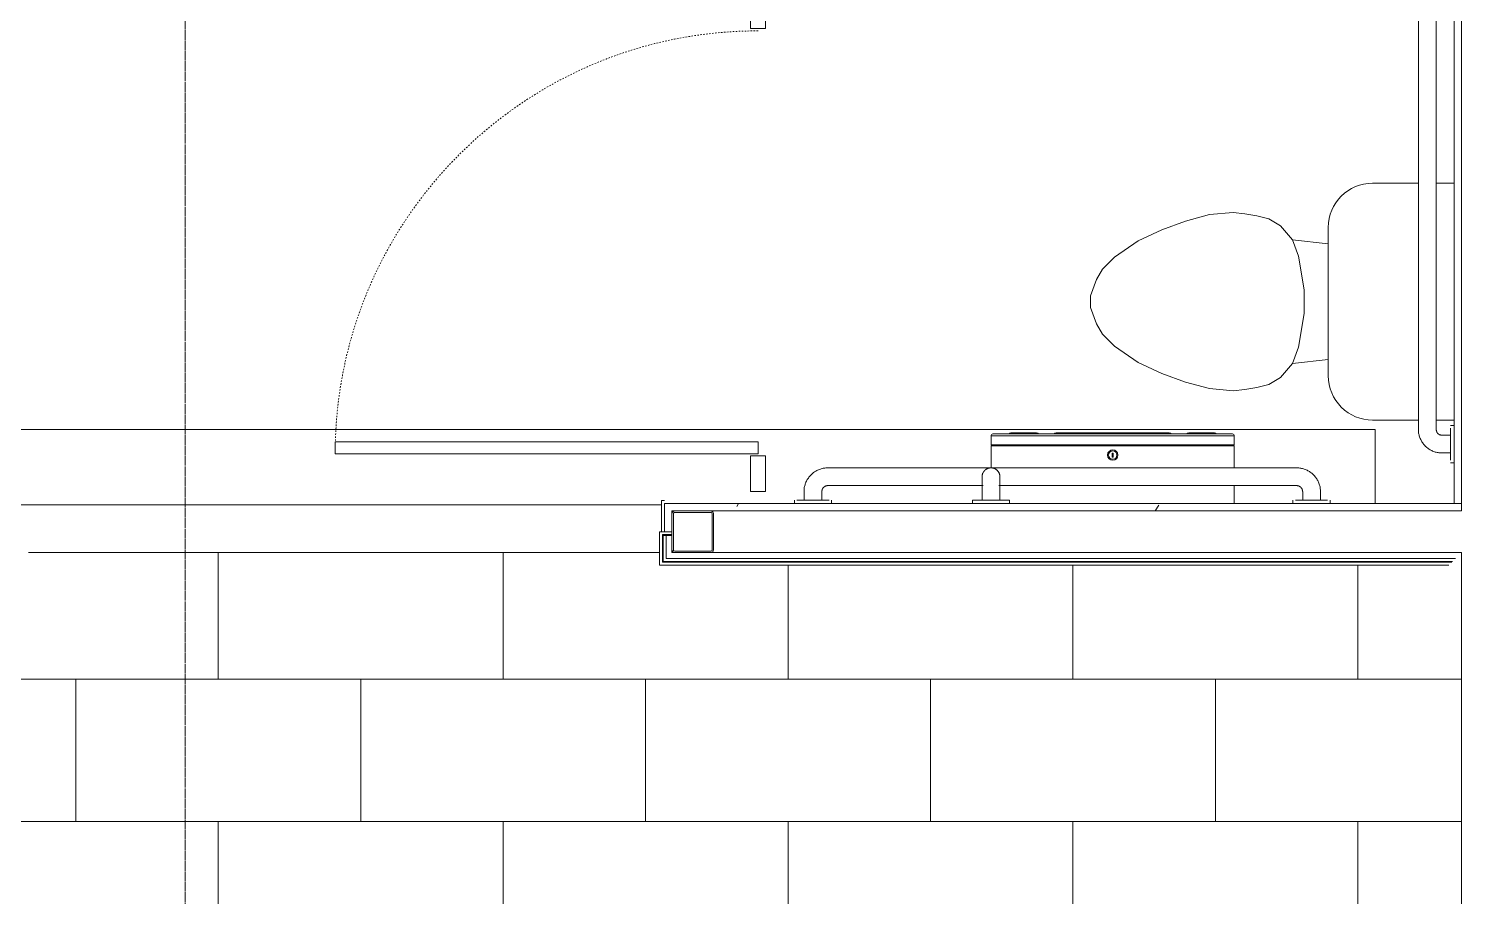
# Model space of a CAD drawing. Header units: inches. Extents: x 25369 to 33161, y -23509 to -20274.
# Drawn here: x 31317.8 to 31438.5, y -22724.4 to -22651.3 of the extents above; entities that cross this region are included whole.
import ezdxf

# ---------------------------------------------------------------- set-up
doc = ezdxf.new("R2010")
doc.units = ezdxf.units.IN
doc.header["$MEASUREMENT"] = 0
for name, pattern in [('Dash', [0.25, 0.125, -0.125]), ('Dash_2_', [0.25, 0.125, -0.125]), ('Grid Line 1_2_', [0.875, 0.5, -0.125, 0.125, -0.125])]:
    doc.linetypes.add(name, pattern=pattern)
for name, color, linetype, lineweight in [('A-FLOR', 192, 'Continuous', 13), ('A-FLOR-PATT', 8, 'Continuous', 13), ('A-GENM', 13, 'Continuous', 13), ('A-WALL', 113, 'Continuous', 13), ('A-WALL-PATT', 111, 'Continuous', 25), ('I-WALL', 2, 'Continuous', 13), ('P-SANR-FIXT', 6, 'Continuous', 13), ('Q-SPCQ', 91, 'Continuous', 13), ('Q-SPCQ-HDLN', 91, 'Dash', 9), ('S-COLS', 52, 'Continuous', 13), ('S-GRID', 1, 'Continuous', 9)]:
    doc.layers.add(name, color=color, linetype=linetype, lineweight=lineweight)

# ---------------------------------------------------------------- blocks, each defined once
blk = doc.blocks.new('Toilet-Domestic-3D - Toilet-Domestic-3D-11065-Overall Floor Plan')
at = {"layer": 'P-SANR-FIXT', "color": 43, "lineweight": 9}
for p, q in [((-3.74, 10), (-2.74, 11)), ((-2.74, 11), (-1.87, 11.5)), ((-1.87, 11.5), (-0.5, 12)), ((-0.5, 12), (0.5, 12)), ((0.5, 12), (1.87, 11.5)), ((1.87, 11.5), (2.74, 11)), ((2.74, 11), (3.74, 10)), ((-5.13, 8), (-3.74, 10)), ((3.74, 10), (5.13, 8)), ((-6.06, 6), (-5.13, 8)), ((5.13, 8), (6.06, 6)), ((-6.79, 4), (-6.06, 6)), ((6.06, 6), (6.79, 4)), ((-7.33, 1.99), (-6.79, 4)), ((6.79, 4), (7.33, 1.99)), ((-7.5, 0), (-7.33, 1.99)), ((7.33, 1.99), (7.5, 0)), ((-7.41, -1), (-7.5, 0)), ((-7.24, -2), (-7.41, -1)), ((7.41, -1), (7.24, -2)), ((7.5, 0), (7.41, -1)), ((-6.97, -3), (-7.24, -2)), ((7.24, -2), (6.97, -3)), ((-6.4, -4), (-6.97, -3)), ((6.97, -3), (6.4, -4)), ((-5.21, -5), (-6.4, -4)), ((6.4, -4), (5.21, -5)), ((-3.84, -5.5), (-5.21, -5)), ((-4.86, -8.02), (-5.21, -5)), ((-1, -6), (-3.84, -5.5)), ((1, -6), (-1, -6)), ((3.84, -5.5), (1, -6)), ((5.21, -5), (3.84, -5.5)), ((4.86, -8.02), (5.21, -5)), ((6.25, -8.02), (-6.25, -8.02)), ((-9.98, -11.75), (-9.98, -15.6)), ((9.98, -15.63), (9.98, -11.75)), ((-9.98, -17.1), (-9.98, -18.6)), ((9.98, -18.6), (9.98, -17.08))]:
    blk.add_line(p, q, dxfattribs=at)
for centre, start, end in [((-6.25, -11.75), 90, 180), ((6.25, -11.75), 0, 90)]:
    blk.add_arc(centre, 3.73, start, end, dxfattribs=at)
blk = doc.blocks.new('817_Grab_Bars - 8170-001420-25752-Overall Floor Plan')
at = {"layer": 'Q-SPCQ', "color": 43, "lineweight": 9}
for p, q in [((25495.52, -22688.3), (25456.02, -22688.3)), ((25454.02, -22690.3), (25454.02, -22691.02)), ((25455.52, -22691.02), (25455.52, -22690.3)), ((25456.02, -22689.8), (25469.11, -22689.8)), ((25470.42, -22689.8), (25495.52, -22689.8)), ((25496.02, -22690.3), (25496.02, -22691.02)), ((25497.52, -22691.02), (25497.52, -22690.3)), ((25453.2, -22691.02), (25453.2, -22691.3)), ((25453.41, -22691.02), (25454.77, -22691.02)), ((25454.77, -22691.02), (25456.12, -22691.02)), ((25456.33, -22691.3), (25456.33, -22691.02)), ((25495.2, -22691.02), (25495.2, -22691.3)), ((25495.41, -22691.02), (25496.77, -22691.02)), ((25496.77, -22691.02), (25498.12, -22691.02)), ((25498.33, -22691.3), (25498.33, -22691.02))]:
    blk.add_line(p, q, dxfattribs=at)
at = {"layer": 'Q-SPCQ', "color": 43, "lineweight": 9, "flags": 128}
for points in [[(25456.02, -22688.3), (25455.94, -22688.3), (25455.86, -22688.31), (25455.78, -22688.32), (25455.7, -22688.33), (25455.62, -22688.34), (25455.54, -22688.36), (25455.46, -22688.38), (25455.39, -22688.4), (25455.31, -22688.43), (25455.24, -22688.46), (25455.16, -22688.49), (25455.09, -22688.53), (25455.02, -22688.57), (25454.95, -22688.61), (25454.89, -22688.65), (25454.82, -22688.7), (25454.76, -22688.75), (25454.7, -22688.8), (25454.64, -22688.85), (25454.58, -22688.91), (25454.53, -22688.97), (25454.47, -22689.03), (25454.42, -22689.09), (25454.38, -22689.16), (25454.33, -22689.22), (25454.29, -22689.29), (25454.25, -22689.36), (25454.22, -22689.43), (25454.18, -22689.5), (25454.15, -22689.58), (25454.12, -22689.65), (25454.1, -22689.73), (25454.08, -22689.81), (25454.06, -22689.88), (25454.04, -22689.96), (25454.03, -22690.04), (25454.02, -22690.12), (25454.02, -22690.2), (25454.02, -22690.28), (25454.02, -22690.3)], [(25497.52, -22690.3), (25497.51, -22690.22), (25497.51, -22690.14), (25497.5, -22690.06), (25497.49, -22689.98), (25497.48, -22689.91), (25497.46, -22689.83), (25497.44, -22689.75), (25497.41, -22689.67), (25497.39, -22689.6), (25497.36, -22689.52), (25497.32, -22689.45), (25497.29, -22689.38), (25497.25, -22689.31), (25497.21, -22689.24), (25497.17, -22689.17), (25497.12, -22689.11), (25497.07, -22689.05), (25497.02, -22688.98), (25496.96, -22688.92), (25496.91, -22688.87), (25496.85, -22688.81), (25496.79, -22688.76), (25496.73, -22688.71), (25496.66, -22688.66), (25496.6, -22688.62), (25496.53, -22688.58), (25496.46, -22688.54), (25496.39, -22688.5), (25496.31, -22688.47), (25496.24, -22688.44), (25496.16, -22688.41), (25496.09, -22688.39), (25496.01, -22688.37), (25495.93, -22688.35), (25495.86, -22688.33), (25495.78, -22688.32), (25495.7, -22688.31), (25495.62, -22688.31), (25495.54, -22688.3), (25495.52, -22688.3)], [(25455.52, -22690.3), (25455.52, -22690.28), (25455.52, -22690.26), (25455.52, -22690.24), (25455.52, -22690.22), (25455.53, -22690.2), (25455.53, -22690.18), (25455.53, -22690.16), (25455.54, -22690.15), (25455.55, -22690.13), (25455.55, -22690.11), (25455.56, -22690.09), (25455.57, -22690.07), (25455.58, -22690.05), (25455.59, -22690.04), (25455.6, -22690.02), (25455.61, -22690), (25455.63, -22689.99), (25455.64, -22689.97), (25455.65, -22689.96), (25455.67, -22689.94), (25455.68, -22689.93), (25455.7, -22689.92), (25455.71, -22689.91), (25455.73, -22689.89), (25455.75, -22689.88), (25455.76, -22689.87), (25455.78, -22689.86), (25455.8, -22689.85), (25455.82, -22689.84), (25455.83, -22689.84), (25455.85, -22689.83), (25455.87, -22689.82), (25455.89, -22689.82), (25455.91, -22689.81), (25455.93, -22689.81), (25455.95, -22689.81), (25455.97, -22689.8), (25455.99, -22689.8), (25456.01, -22689.8), (25456.02, -22689.8)], [(25495.52, -22689.8), (25495.54, -22689.8), (25495.56, -22689.8), (25495.58, -22689.81), (25495.59, -22689.81), (25495.61, -22689.81), (25495.63, -22689.82), (25495.65, -22689.82), (25495.67, -22689.83), (25495.69, -22689.83), (25495.71, -22689.84), (25495.73, -22689.85), (25495.75, -22689.86), (25495.76, -22689.87), (25495.78, -22689.88), (25495.8, -22689.89), (25495.81, -22689.9), (25495.83, -22689.91), (25495.84, -22689.93), (25495.86, -22689.94), (25495.87, -22689.95), (25495.89, -22689.97), (25495.9, -22689.98), (25495.91, -22690), (25495.92, -22690.02), (25495.94, -22690.03), (25495.95, -22690.05), (25495.96, -22690.07), (25495.97, -22690.08), (25495.97, -22690.1), (25495.98, -22690.12), (25495.99, -22690.14), (25495.99, -22690.16), (25496, -22690.18), (25496, -22690.2), (25496.01, -22690.22), (25496.01, -22690.24), (25496.01, -22690.26), (25496.01, -22690.28), (25496.02, -22690.3), (25496.02, -22690.3)]]:
    blk.add_lwpolyline(points, dxfattribs=at)
blk = doc.blocks.new('Dispenser-Toilet_Tissue-Frost_Products_LTD_-Jumbo-169 - Steel-Brushed-Stainless_Steel-39538-Overall Floor Plan')
at = {"layer": 'Q-SPCQ', "color": 43, "lineweight": 9}
for p, q in [((25490.26, -22685.6), (25469.77, -22685.6)), ((25469.77, -22685.6), (25469.77, -22686.37)), ((25471.28, -22685.44), (25469.93, -22685.44)), ((25488.75, -22685.44), (25471.28, -22685.44)), ((25473.61, -22685.34), (25471.44, -22685.34)), ((25475.08, -22685.44), (25473.77, -22685.44)), ((25484.77, -22685.34), (25475.26, -22685.34)), ((25486.26, -22685.44), (25484.95, -22685.44)), ((25488.59, -22685.34), (25486.42, -22685.34)), ((25490.11, -22685.44), (25488.75, -22685.44)), ((25490.26, -22686.37), (25490.26, -22685.6)), ((25469.77, -22686.37), (25469.83, -22686.37)), ((25469.77, -22686.46), (25490.26, -22686.46)), ((25469.77, -22686.46), (25469.77, -22688.33)), ((25469.83, -22686.37), (25490.21, -22686.37)), ((25469.83, -22686.37), (25469.83, -22686.4)), ((25490.21, -22686.4), (25469.83, -22686.4)), ((25490.21, -22686.4), (25490.21, -22686.37)), ((25490.21, -22686.37), (25490.26, -22686.37)), ((25490.26, -22688.3), (25490.26, -22686.46)), ((25480.06, -22687.06), (25479.98, -22687.06)), ((25479.98, -22687.06), (25479.98, -22687.4)), ((25479.98, -22687.4), (25480.06, -22687.4)), ((25480.06, -22687.4), (25480.06, -22687.06)), ((25490.26, -22691.3), (25490.26, -22689.8))]:
    blk.add_line(p, q, dxfattribs=at)
for radius in [0.438, 0.358]:
    blk.add_circle((25480.02, -22687.22), radius, dxfattribs=at)
for centre, radius, start, end in [((25469.93, -22685.6), 0.16, 90, 180), ((25471.44, -22685.52), 0.18, 90, 153.6122), ((25472.99, -22685.46), 0.118, 100.8116, 172.3569), ((25472.99, -22685.49), 0.151, 19.6341, 87.321), ((25473.01, -22685.49), 0.151, 19.6341, 86.8331), ((25473.02, -22685.52), 0.18, 26.3878, 90), ((25473.59, -22685.46), 0.119, 100.0401, 171.5195), ((25473.59, -22685.49), 0.151, 19.6341, 87.321), ((25473.6, -22685.49), 0.151, 19.6341, 87.321), ((25473.61, -22685.52), 0.18, 26.3878, 90), ((25475.26, -22685.56), 0.22, 90, 146.9443), ((25484.77, -22685.56), 0.22, 33.0557, 90), ((25486.42, -22685.52), 0.18, 90, 153.6122), ((25486.43, -22685.49), 0.151, 92.679, 160.3659), ((25486.44, -22685.49), 0.151, 92.679, 160.3659), ((25486.44, -22685.46), 0.119, 8.4805, 79.9599), ((25487.01, -22685.52), 0.18, 90, 153.6084), ((25487.02, -22685.49), 0.151, 93.1667, 160.3726), ((25487.04, -22685.49), 0.151, 92.679, 160.3653), ((25487.04, -22685.46), 0.118, 7.6431, 79.1884), ((25488.59, -22685.52), 0.18, 26.3878, 90), ((25490.1, -22685.6), 0.16, 0, 89.0019), ((25469.83, -22686.46), 0.06, 90, 180), ((25490.2, -22686.46), 0.0601, 0, 87.3185)]:
    blk.add_arc(centre, radius, start, end, dxfattribs=at)
blk = doc.blocks.new('Partition-Floor_Braced-Bradley_Corp-St_Stl-ADA-N_Stalls - ADA _optional_ _ n Standard Stalls-320718-Overall Floor Plan')
at = {"layer": 'Q-SPCQ', "color": 43, "lineweight": 9}
for p, q in [((11.69, 94.87), (12.69, 94.87)), ((11.69, 59.25), (11.69, 94.87)), ((12.69, 94.87), (12.69, 59.25)), ((71.69, 84.87), (72.69, 84.87)), ((71.69, 59.25), (71.69, 84.87)), ((72.69, 84.87), (72.69, 59.25)), ((8.5, 59.88), (11.5, 59.88)), ((8.5, 58.63), (8.5, 59.88)), ((11.5, 59.88), (11.5, 58.63)), ((12.69, 59.25), (11.69, 59.25)), ((47.5, 59.88), (71.5, 59.88)), ((47.5, 58.63), (47.5, 59.88)), ((71.5, 59.88), (71.5, 58.63)), ((72.69, 59.25), (71.69, 59.25)), ((97.5, 59.88), (106, 59.88)), ((97.5, 58.63), (97.5, 59.88)), ((106, 59.88), (106, 58.63)), ((11.5, 58.63), (8.5, 58.63)), ((71.5, 58.63), (47.5, 58.63)), ((67.5, 58.13), (68.5, 58.13)), ((67.5, 0.88), (67.5, 58.13)), ((68.5, 58.13), (68.5, 0.88)), ((106, 58.63), (97.5, 58.63)), ((104.5, 58.13), (105.5, 58.13)), ((104.5, 0.88), (104.5, 58.13)), ((105.5, 58.13), (105.5, 0.88)), ((68.5, 0.88), (67.5, 0.88)), ((105.5, 0.88), (104.5, 0.88))]:
    blk.add_line(p, q, dxfattribs=at)
at = {"layer": 'Q-SPCQ-HDLN', "color": 43, "linetype": 'Dash_2_'}
for centre, radius, end in [((11.69, 59.25), 35.62, 88.2092), ((71.69, 59.25), 25.62, 87.7958)]:
    blk.add_arc(centre, radius, 0, end, dxfattribs=at)
blk = doc.blocks.new('817_Grab_Bars - 8170-001420-V55-Overall Floor Plan')
at = {"layer": 'Q-SPCQ', "color": 43, "lineweight": 9}
for p, q in [((25508.77, -22642.74), (25508.48, -22642.74)), ((25508.48, -22644.3), (25508.48, -22642.95)), ((25508.48, -22643.55), (25507.77, -22643.55)), ((25508.48, -22645.66), (25508.48, -22644.3)), ((25505.77, -22645.55), (25505.77, -22685.05)), ((25507.27, -22685.05), (25507.27, -22645.55)), ((25507.77, -22645.05), (25508.48, -22645.05)), ((25508.48, -22645.87), (25508.77, -22645.87)), ((25508.48, -22685.55), (25507.77, -22685.55)), ((25508.77, -22684.74), (25508.48, -22684.74)), ((25508.48, -22686.3), (25508.48, -22684.95)), ((25508.48, -22687.66), (25508.48, -22686.3)), ((25507.77, -22687.05), (25508.48, -22687.05)), ((25508.48, -22687.87), (25508.77, -22687.87))]:
    blk.add_line(p, q, dxfattribs=at)
at = {"layer": 'Q-SPCQ', "color": 43, "lineweight": 9, "flags": 128}
for points in [[(25507.77, -22643.55), (25507.69, -22643.55), (25507.61, -22643.56), (25507.53, -22643.57), (25507.45, -22643.58), (25507.37, -22643.59), (25507.29, -22643.61), (25507.21, -22643.63), (25507.14, -22643.65), (25507.06, -22643.68), (25506.99, -22643.71), (25506.91, -22643.74), (25506.84, -22643.78), (25506.77, -22643.82), (25506.7, -22643.86), (25506.64, -22643.9), (25506.57, -22643.95), (25506.51, -22644), (25506.45, -22644.05), (25506.39, -22644.1), (25506.33, -22644.16), (25506.28, -22644.22), (25506.22, -22644.28), (25506.17, -22644.34), (25506.13, -22644.41), (25506.08, -22644.47), (25506.04, -22644.54), (25506, -22644.61), (25505.97, -22644.68), (25505.93, -22644.75), (25505.9, -22644.83), (25505.87, -22644.9), (25505.85, -22644.98), (25505.83, -22645.06), (25505.81, -22645.13), (25505.79, -22645.21), (25505.78, -22645.29), (25505.77, -22645.37), (25505.77, -22645.45), (25505.77, -22645.53), (25505.77, -22645.55)], [(25507.27, -22645.55), (25507.27, -22645.53), (25507.27, -22645.51), (25507.27, -22645.49), (25507.27, -22645.47), (25507.28, -22645.45), (25507.28, -22645.43), (25507.28, -22645.41), (25507.29, -22645.4), (25507.3, -22645.38), (25507.3, -22645.36), (25507.31, -22645.34), (25507.32, -22645.32), (25507.33, -22645.3), (25507.34, -22645.29), (25507.35, -22645.27), (25507.36, -22645.25), (25507.38, -22645.24), (25507.39, -22645.22), (25507.4, -22645.21), (25507.42, -22645.19), (25507.43, -22645.18), (25507.45, -22645.17), (25507.46, -22645.16), (25507.48, -22645.14), (25507.5, -22645.13), (25507.51, -22645.12), (25507.53, -22645.11), (25507.55, -22645.1), (25507.57, -22645.09), (25507.58, -22645.09), (25507.6, -22645.08), (25507.62, -22645.07), (25507.64, -22645.07), (25507.66, -22645.06), (25507.68, -22645.06), (25507.7, -22645.06), (25507.72, -22645.05), (25507.74, -22645.05), (25507.76, -22645.05), (25507.77, -22645.05)], [(25505.77, -22685.05), (25505.77, -22685.13), (25505.77, -22685.21), (25505.78, -22685.29), (25505.79, -22685.37), (25505.81, -22685.45), (25505.82, -22685.53), (25505.84, -22685.61), (25505.87, -22685.68), (25505.89, -22685.76), (25505.92, -22685.83), (25505.96, -22685.9), (25505.99, -22685.98), (25506.03, -22686.05), (25506.07, -22686.12), (25506.11, -22686.18), (25506.16, -22686.25), (25506.21, -22686.31), (25506.26, -22686.37), (25506.32, -22686.43), (25506.37, -22686.49), (25506.43, -22686.54), (25506.49, -22686.59), (25506.55, -22686.64), (25506.62, -22686.69), (25506.68, -22686.74), (25506.75, -22686.78), (25506.82, -22686.82), (25506.89, -22686.85), (25506.97, -22686.89), (25507.04, -22686.92), (25507.12, -22686.94), (25507.19, -22686.97), (25507.27, -22686.99), (25507.35, -22687.01), (25507.43, -22687.02), (25507.5, -22687.04), (25507.58, -22687.04), (25507.66, -22687.05), (25507.74, -22687.05), (25507.77, -22687.05)], [(25507.77, -22685.55), (25507.75, -22685.55), (25507.73, -22685.55), (25507.71, -22685.55), (25507.69, -22685.55), (25507.67, -22685.54), (25507.65, -22685.54), (25507.63, -22685.53), (25507.61, -22685.53), (25507.59, -22685.52), (25507.57, -22685.51), (25507.55, -22685.51), (25507.53, -22685.5), (25507.52, -22685.49), (25507.5, -22685.48), (25507.48, -22685.47), (25507.47, -22685.45), (25507.45, -22685.44), (25507.44, -22685.43), (25507.42, -22685.42), (25507.41, -22685.4), (25507.39, -22685.39), (25507.38, -22685.37), (25507.37, -22685.36), (25507.36, -22685.34), (25507.34, -22685.32), (25507.33, -22685.31), (25507.32, -22685.29), (25507.32, -22685.27), (25507.31, -22685.25), (25507.3, -22685.23), (25507.29, -22685.22), (25507.29, -22685.2), (25507.28, -22685.18), (25507.28, -22685.16), (25507.27, -22685.14), (25507.27, -22685.12), (25507.27, -22685.1), (25507.27, -22685.08), (25507.27, -22685.06), (25507.27, -22685.05)]]:
    blk.add_lwpolyline(points, dxfattribs=at)
blk = doc.blocks.new('817_Grab_Bars - 8170-001180-25756-Overall Floor Plan')
at = {"layer": 'Q-SPCQ', "color": 43, "lineweight": 9}
for p, q in [((25469.02, -22690.3), (25469.02, -22691.02)), ((25469.02, -22690.3), (25469.02, -22691.02)), ((25470.52, -22691.02), (25470.52, -22690.3)), ((25470.52, -22691.02), (25470.52, -22690.3)), ((25468.2, -22691.02), (25468.2, -22691.3)), ((25468.2, -22691.02), (25468.2, -22691.3)), ((25468.2, -22691.02), (25471.33, -22691.02)), ((25468.41, -22691.02), (25468.2, -22691.02)), ((25468.2, -22691.02), (25468.41, -22691.02)), ((25468.41, -22691.02), (25468.2, -22691.02)), ((25471.33, -22691.3), (25471.33, -22691.02)), ((25471.33, -22691.3), (25471.33, -22691.02))]:
    blk.add_line(p, q, dxfattribs=at)
at = {"layer": 'Q-SPCQ', "color": 43, "lineweight": 9, "flags": 128}
for points in [[(25469.02, -22689.05), (25469.02, -22689.02), (25469.02, -22688.99), (25469.02, -22688.96), (25469.02, -22688.93), (25469.03, -22688.9), (25469.04, -22688.87), (25469.04, -22688.85), (25469.05, -22688.82), (25469.06, -22688.79), (25469.07, -22688.76), (25469.09, -22688.73), (25469.1, -22688.71), (25469.11, -22688.68), (25469.13, -22688.65), (25469.15, -22688.63), (25469.16, -22688.6), (25469.18, -22688.58), (25469.2, -22688.56), (25469.22, -22688.54), (25469.24, -22688.51), (25469.26, -22688.49), (25469.29, -22688.47), (25469.31, -22688.46), (25469.34, -22688.44), (25469.36, -22688.42), (25469.39, -22688.41), (25469.41, -22688.39), (25469.44, -22688.38), (25469.47, -22688.37), (25469.49, -22688.35), (25469.52, -22688.34), (25469.55, -22688.33), (25469.58, -22688.33), (25469.61, -22688.32), (25469.64, -22688.31), (25469.67, -22688.31), (25469.7, -22688.31), (25469.73, -22688.3), (25469.76, -22688.3), (25469.77, -22688.3)], [(25469.02, -22689.05), (25469.02, -22689.05), (25469.02, -22689.06), (25469.02, -22689.06), (25469.02, -22689.07), (25469.02, -22689.08), (25469.02, -22689.09), (25469.02, -22689.1), (25469.02, -22689.12), (25469.02, -22689.13), (25469.02, -22689.15), (25469.02, -22689.17), (25469.02, -22689.19), (25469.02, -22689.22), (25469.02, -22689.24), (25469.02, -22689.27), (25469.02, -22689.3), (25469.02, -22689.33), (25469.02, -22689.36), (25469.02, -22689.4), (25469.02, -22689.43), (25469.02, -22689.47), (25469.02, -22689.51), (25469.02, -22689.55), (25469.02, -22689.59), (25469.02, -22689.63), (25469.02, -22689.67), (25469.02, -22689.71), (25469.02, -22689.76), (25469.02, -22689.8), (25469.02, -22689.85), (25469.02, -22689.9), (25469.02, -22689.94), (25469.02, -22689.99), (25469.02, -22690.04), (25469.02, -22690.09), (25469.02, -22690.14), (25469.02, -22690.19), (25469.02, -22690.24), (25469.02, -22690.29), (25469.02, -22690.3)], [(25469.02, -22690.3), (25469.02, -22690.25), (25469.02, -22690.2), (25469.02, -22690.15), (25469.02, -22690.1), (25469.02, -22690.05), (25469.02, -22690.01), (25469.02, -22689.96), (25469.02, -22689.91), (25469.02, -22689.86), (25469.02, -22689.82), (25469.02, -22689.77), (25469.02, -22689.73), (25469.02, -22689.68), (25469.02, -22689.64), (25469.02, -22689.6), (25469.02, -22689.56), (25469.02, -22689.52), (25469.02, -22689.48), (25469.02, -22689.44), (25469.02, -22689.41), (25469.02, -22689.37), (25469.02, -22689.34), (25469.02, -22689.31), (25469.02, -22689.28), (25469.02, -22689.25), (25469.02, -22689.22), (25469.02, -22689.2), (25469.02, -22689.18), (25469.02, -22689.16), (25469.02, -22689.14), (25469.02, -22689.12), (25469.02, -22689.11), (25469.02, -22689.09), (25469.02, -22689.08), (25469.02, -22689.07), (25469.02, -22689.06), (25469.02, -22689.06), (25469.02, -22689.05), (25469.02, -22689.05)], [(25469.77, -22688.3), (25469.8, -22688.3), (25469.83, -22688.31), (25469.86, -22688.31), (25469.88, -22688.31), (25469.91, -22688.32), (25469.94, -22688.32), (25469.97, -22688.33), (25470, -22688.34), (25470.03, -22688.35), (25470.06, -22688.36), (25470.08, -22688.37), (25470.11, -22688.39), (25470.14, -22688.4), (25470.16, -22688.42), (25470.19, -22688.43), (25470.21, -22688.45), (25470.24, -22688.47), (25470.26, -22688.49), (25470.28, -22688.51), (25470.3, -22688.53), (25470.32, -22688.55), (25470.34, -22688.57), (25470.36, -22688.6), (25470.38, -22688.62), (25470.4, -22688.65), (25470.41, -22688.67), (25470.43, -22688.7), (25470.44, -22688.73), (25470.45, -22688.75), (25470.46, -22688.78), (25470.47, -22688.81), (25470.48, -22688.84), (25470.49, -22688.87), (25470.5, -22688.9), (25470.5, -22688.93), (25470.51, -22688.95), (25470.51, -22688.98), (25470.51, -22689.01), (25470.52, -22689.04), (25470.52, -22689.05)], [(25470.52, -22690.3), (25470.52, -22690.25), (25470.52, -22690.2), (25470.52, -22690.15), (25470.52, -22690.1), (25470.52, -22690.05), (25470.52, -22690.01), (25470.52, -22689.96), (25470.52, -22689.91), (25470.52, -22689.86), (25470.52, -22689.82), (25470.52, -22689.77), (25470.52, -22689.73), (25470.52, -22689.68), (25470.52, -22689.64), (25470.52, -22689.6), (25470.52, -22689.56), (25470.52, -22689.52), (25470.52, -22689.48), (25470.52, -22689.44), (25470.52, -22689.41), (25470.52, -22689.37), (25470.52, -22689.34), (25470.52, -22689.31), (25470.52, -22689.28), (25470.52, -22689.25), (25470.52, -22689.22), (25470.52, -22689.2), (25470.52, -22689.18), (25470.52, -22689.16), (25470.52, -22689.14), (25470.52, -22689.12), (25470.52, -22689.11), (25470.52, -22689.09), (25470.52, -22689.08), (25470.52, -22689.07), (25470.52, -22689.06), (25470.52, -22689.06), (25470.52, -22689.05), (25470.52, -22689.05)], [(25470.52, -22689.05), (25470.52, -22689.05), (25470.52, -22689.06), (25470.52, -22689.06), (25470.52, -22689.07), (25470.52, -22689.08), (25470.52, -22689.09), (25470.52, -22689.1), (25470.52, -22689.12), (25470.52, -22689.13), (25470.52, -22689.15), (25470.52, -22689.17), (25470.52, -22689.19), (25470.52, -22689.22), (25470.52, -22689.24), (25470.52, -22689.27), (25470.52, -22689.3), (25470.52, -22689.33), (25470.52, -22689.36), (25470.52, -22689.4), (25470.52, -22689.43), (25470.52, -22689.47), (25470.52, -22689.51), (25470.52, -22689.55), (25470.52, -22689.59), (25470.52, -22689.63), (25470.52, -22689.67), (25470.52, -22689.71), (25470.52, -22689.76), (25470.52, -22689.8), (25470.52, -22689.85), (25470.52, -22689.9), (25470.52, -22689.94), (25470.52, -22689.99), (25470.52, -22690.04), (25470.52, -22690.09), (25470.52, -22690.14), (25470.52, -22690.19), (25470.52, -22690.24), (25470.52, -22690.29), (25470.52, -22690.3)]]:
    blk.add_lwpolyline(points, dxfattribs=at)
blk = doc.blocks.new('Shower Tile Threshold - Shower Tile Threshold-390141-Overall Floor Plan')
at = {"layer": 'A-GENM', "color": 43, "lineweight": 9}
blk.add_line((-42.375, -6), (12, -6), dxfattribs=at)
blk = doc.blocks.new('HSS-Hollow Structural Section-Column - HSS3-1_2X3-1_2X1_8-V71-Overall Floor Plan')
at = {"layer": 'S-COLS', "lineweight": 9}
h = blk.add_hatch(dxfattribs=at)
h.set_pattern_fill('FP_44', color=253, style=0, pattern_type=2)
h.set_pattern_definition([(45, (-19515.514, 22693.678), (-19.00703, 19.00703), []), (45, (-19515.514, 22722.478), (-19.00703, 19.00703), [])])
h.paths.add_polyline_path([(-1.52, -1.75), (1.52, -1.75), (1.52, -1.63), (-1.52, -1.63)], flags=0)
h.paths.add_polyline_path([(1.63, -1.52), (1.75, -1.52), (1.75, 1.52), (1.63, 1.52), (1.63, -1.4)], flags=0)
h.paths.add_polyline_path([(-1.75, -1.52), (-1.63, -1.52), (-1.63, 1.52), (-1.75, 1.52), (-1.75, -1.4)], flags=0)
h.paths.add_polyline_path([(-1.52, 1.63), (1.52, 1.63), (1.52, 1.75), (-1.52, 1.75)], flags=0)
at = {"layer": 'S-COLS', "color": 7}
for p, q in [((-1.75, 1.52), (-1.75, -1.52)), ((-1.63, -1.52), (-1.63, 1.52)), ((1.52, 1.75), (-1.52, 1.75)), ((-1.52, 1.63), (1.52, 1.63)), ((1.63, 1.52), (1.63, -1.52)), ((1.75, -1.52), (1.75, 1.52)), ((1.52, -1.63), (-1.52, -1.63)), ((-1.52, -1.75), (1.52, -1.75))]:
    blk.add_line(p, q, dxfattribs=at)
for centre, radius, start, end in [((-1.52, 1.52), 0.232, 90, 180), ((-1.52, 1.52), 0.116, 90, 180), ((1.52, 1.52), 0.232, 360, 90), ((1.52, 1.52), 0.116, 0, 90), ((-1.52, -1.52), 0.232, 180, 270), ((-1.52, -1.52), 0.116, 180, 270), ((1.52, -1.52), 0.232, 270, 360), ((1.52, -1.52), 0.116, 270, 360)]:
    blk.add_arc(centre, radius, start, end, dxfattribs=at)
blk = doc.blocks.new('Locker Rooms and Restrooms_rvt-2-Overall Floor Plan')
at = {"layer": 'A-FLOR-PATT', "lineweight": 9}
h = blk.add_hatch(dxfattribs=at)
h.set_pattern_fill('FP_39', color=43, style=0, pattern_type=2)
h.set_pattern_definition([(180, (31333.767, -22730.126), (48, -23.996), [48, 0, 0, 0]), (270, (31309.767, -22718.13), (48, 3e-15), [11.998, -11.998]), (270, (31321.767, -22730.126), (48, 3e-15), [11.998, -11.998]), (270, (31297.767, -22730.126), (48, 3e-15), [11.998, -11.998]), (180, (31333.767, -22742.124), (48, -23.996), [48, 0, 0, 0]), (270, (31285.767, -22718.13), (48, 3e-15), [11.998, -11.998])])
h.paths.add_polyline_path([(25442.08, -22696.49), (25442.15, -22696.24), (25442.08, -22696.24)], flags=0)
h.paths.add_polyline_path([(25388.45, -22696.49), (25388.39, -22696.18), (25388.39, -22696.24)], flags=0)
h.paths.add_polyline_path([(25307.83, -22738.8), (25308.2, -22738.8), (25308.2, -22737.8), (25508.33, -22737.8), (25508.33, -22738.8), (25509.39, -22738.8), (25509.39, -22695.93), (25508.89, -22695.93), (25508.89, -22696.18), (25508.58, -22696.24), (25508.58, -22696.49), (25441.83, -22696.49), (25441.83, -22695.43), (25388.7, -22695.43), (25388.7, -22696.49), (25308.2, -22696.49), (25308.2, -22696.18), (25307.95, -22696.18), (25307.83, -22695.93), (25307.83, -22724.13)], flags=0)
at = {"layer": 'A-WALL-PATT', "lineweight": 9}
h = blk.add_hatch(dxfattribs=at)
h.set_pattern_fill('FP_17', color=253, style=0, pattern_type=2)
h.set_pattern_definition([(0, (5929.126, 0), (61.44, 15.36), [2.534, -43.546, 2.534, -43.546, -245.76]), (0, (5929.126, 0), (61.44, 15.36), [-92.16, 2.534, -89.626, 2.534, -43.546, -107.52]), (0, (5929.126, 0), (61.44, 15.36), [-230.4, 2.534, -28.186, 2.534, -74.266]), (120, (5952.166, 7.68), (-44.02215, 45.528601), [2.534, -43.546, 2.534, -43.546, -245.76]), (120, (5952.166, 7.68), (-44.02215, 45.528601), [-92.16, 2.534, -89.626, 2.534, -43.546, -107.52]), (120, (5952.166, 7.68), (-44.02215, 45.528601), [-230.4, 2.534, -28.186, 2.534, -74.266]), (240, (5959.846, 38.4), (-17.41785, -60.888601), [2.534, -43.546, 2.534, -43.546, -245.76]), (240, (5959.846, 38.4), (-17.41785, -60.888601), [-92.16, 2.534, -89.626, 2.534, -43.546, -107.52]), (240, (5959.846, 38.4), (-17.41785, -60.888601), [-230.4, 2.534, -28.186, 2.534, -74.266])])
h.paths.add_polyline_path([(25508.77, -22691.93), (25509.39, -22691.93), (25509.39, -22691.3), (25442.89, -22691.3), (25442.89, -22691.93), (25504.2, -22691.93)], flags=0)
at = {"layer": 'A-FLOR', "color": 43, "lineweight": 9}
blk.add_line((25441.83, -22695.43), (25388.7, -22695.43), dxfattribs=at)
at = {"layer": 'A-WALL', "color": 7}
for p, q in [((25509.39, -22519.68), (25509.39, -22691.3)), ((25508.77, -22691.3), (25509.39, -22691.3)), ((25509.39, -22691.3), (25509.39, -22691.93)), ((25509.39, -22691.3), (25509.39, -22691.93)), ((25509.39, -22691.93), (25508.77, -22691.93)), ((25508.77, -22691.93), (25509.39, -22691.93)), ((25442.08, -22696.24), (25442.08, -22693.93)), ((25442.14, -22693.93), (25442.08, -22693.93)), ((25442.89, -22693.93), (25442.14, -22693.93)), ((25442.14, -22696.18), (25442.14, -22693.99)), ((25442.89, -22693.99), (25442.14, -22693.99)), ((25442.39, -22695.93), (25442.39, -22693.99)), ((25442.14, -22696.24), (25442.08, -22696.24)), ((25442.39, -22696.18), (25442.14, -22696.18)), ((25442.89, -22696.24), (25442.14, -22696.24)), ((25442.89, -22695.93), (25442.39, -22695.93)), ((25442.89, -22696.18), (25442.39, -22696.18)), ((25508.89, -22695.93), (25442.89, -22695.93)), ((25508.64, -22696.18), (25442.89, -22696.18)), ((25508.58, -22696.24), (25442.89, -22696.24))]:
    blk.add_line(p, q, dxfattribs=at)
at = {"layer": 'I-WALL', "color": 7}
for p, q in [((25508.77, -22520.3), (25508.77, -22691.3)), ((25442.89, -22691.3), (25442.27, -22691.3)), ((25442.27, -22691.3), (25442.27, -22693.68)), ((25508.77, -22691.3), (25442.89, -22691.3)), ((25443.12, -22691.93), (25442.89, -22691.93)), ((25442.89, -22691.93), (25442.89, -22692.16)), ((25442.89, -22692.16), (25442.89, -22691.93)), ((25442.89, -22691.93), (25443.12, -22691.93)), ((25508.77, -22691.93), (25446.16, -22691.93)), ((25446.16, -22691.93), (25508.77, -22691.93)), ((25441.83, -22693.68), (25441.83, -22696.49)), ((25442.08, -22693.68), (25441.83, -22693.68)), ((25442.89, -22693.68), (25442.08, -22693.68)), ((25442.27, -22693.68), (25442.89, -22693.68)), ((25442.89, -22695.2), (25442.89, -22695.43)), ((25442.89, -22695.43), (25442.89, -22695.2)), ((25441.83, -22696.49), (25442.08, -22696.49)), ((25442.08, -22696.49), (25442.89, -22696.49)), ((25442.89, -22695.43), (25443.12, -22695.43)), ((25443.12, -22695.43), (25442.89, -22695.43)), ((25442.89, -22696.49), (25508.33, -22696.49)), ((25446.16, -22695.43), (25508.77, -22695.43)), ((25509.39, -22695.43), (25446.16, -22695.43)), ((25508.77, -22695.43), (25509.39, -22695.43)), ((25509.39, -22695.43), (25509.39, -22796.91)), ((25509.39, -22695.93), (25509.39, -22695.43)), ((25509.39, -22696.49), (25509.39, -22695.93))]:
    blk.add_line(p, q, dxfattribs=at)
at = {"layer": 'I-WALL', "color": 43, "lineweight": 9}
for p in [(25442.02, -22693.68), (25442.27, -22691.05)]:
    blk.add_line(p, (25442.02, -22691.05), dxfattribs=at)
at = {"color": 43, "lineweight": 9}
for name, p, rotation in [('Partition-Floor_Braced-Bradley_Corp-St_Stl-ADA-N_Stalls - ADA _optional_ _ n Standard Stalls-320718-Overall Floor Plan', (25509.39, -22698.8), 89.99999999999959), ('Toilet-Domestic-3D - Toilet-Domestic-3D-11065-Overall Floor Plan', (25490.16, -22674.3), 90.0000000000001), ('Shower Tile Threshold - Shower Tile Threshold-390141-Overall Floor Plan', (25399.64, -22697.43), 180)]:
    blk.add_blockref(name, p, dxfattribs=dict(at, rotation=rotation))
for name, p in [('817_Grab_Bars - 8170-001420-V55-Overall Floor Plan', (0, 0)), ('Dispenser-Toilet_Tissue-Frost_Products_LTD_-Jumbo-169 - Steel-Brushed-Stainless_Steel-39538-Overall Floor Plan', (0, 0)), ('817_Grab_Bars - 8170-001420-25752-Overall Floor Plan', (0, 0)), ('817_Grab_Bars - 8170-001180-25756-Overall Floor Plan', (0, 0)), ('HSS-Hollow Structural Section-Column - HSS3-1_2X3-1_2X1_8-V71-Overall Floor Plan', (25444.64, -22693.68))]:
    blk.add_blockref(name, p, dxfattribs=at)
blk = doc.blocks.new('Struct_Xcel_Sports Complex_rvt-2-Overall Floor Plan')
at = {"layer": 'A-FLOR', "color": 43, "lineweight": 9}
for p, q in [((25307.83, -22685.08), (25502.14, -22685.08)), ((25502.14, -22685.08), (25502.14, -22691.3))]:
    blk.add_line(p, q, dxfattribs=at)

msp = doc.modelspace()

# ---------------------------------------------------------------- linework, layer by layer
at = {"layer": 'S-GRID', "linetype": 'Grid Line 1_2_'}
for p, q in [((31331.02, -23095.8), (31331.02, -20550.05)), ((31331.02, -23413.24), (31331.02, -20902.43))]:
    msp.add_line(p, q, dxfattribs=at)

# ---------------------------------------------------------------- block references
at = {"color": 250, "lineweight": 5}
for name in ['Struct_Xcel_Sports Complex_rvt-2-Overall Floor Plan', 'Locker Rooms and Restrooms_rvt-2-Overall Floor Plan']:
    msp.add_blockref(name, (5929.13, 0), dxfattribs=at)

doc.saveas('drawing.dxf')
